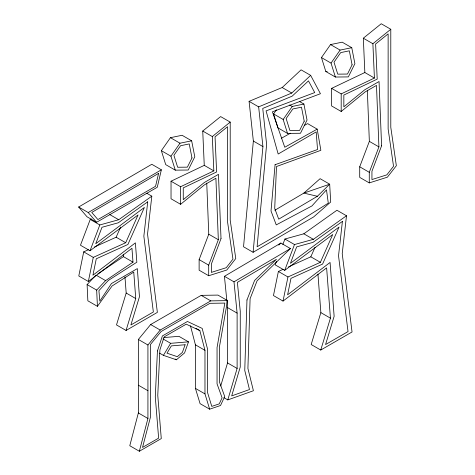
<?xml version="1.0" encoding="UTF-8"?>
<svg xmlns="http://www.w3.org/2000/svg" width="475" height="475" viewBox="0 0 475 475"><rect width="100%" height="100%" fill="white"/><g stroke="black" fill="none" stroke-linecap="round" stroke-linejoin="round"><path stroke-width="0.71" d="M317.371 196.288L303.852 193.105L329.68 184.199L317.371 196.288L278.73 219.147L274.716 208.489L276.48 166.535L320.868 150.314L317.187 129.135L284.768 147.256L272.407 111.821L320.441 93.723L310.656 75.371L301.085 69.843L282.192 87.525L249.084 101.341L253.359 141.045L243.533 246.768L253.104 252.296L313.613 216.944L330.695 202.035L329.68 184.199L320.114 178.677L303.852 193.105L274.835 210.265M253.104 252.296L262.93 146.567L258.649 106.869L249.084 101.341M146.716 193.224L151.816 196.169L147.541 234.05L157.368 312.384L126.065 330.452L116.5 324.93L126.184 293.039L124.961 276.854M282.863 244.459L284.923 239.026L303.822 233.801L336.929 210.241L346.495 215.763L342.22 253.644L352.046 331.972L320.744 350.045L311.178 344.517L320.863 312.633L317.953 274.176M209.653 409.177L204.974 393.894L204.974 350.336L199.844 330.576L186.224 324.176L164.19 336.894L159.909 349.891L157.771 395.396L161.274 438.591L139.347 451.25L129.782 445.728L138.362 412.953L138.362 339.465L150.652 324.538L201.192 295.355L217.96 295.094L227.525 300.616L219.533 346.328L219.533 382.191L224.723 396.548L220.519 405.513L209.653 409.177L200.088 403.655L195.409 388.372L195.409 344.814L190.457 325.761M88.439 249.725L83.713 251.863L78.785 275.963L88.35 281.491L131.949 248.277L133 262.152L105.587 280.624L96.674 290.1L97.423 306.333L87.851 300.806L87.103 284.578L96.021 275.102L105.587 280.624M88.35 281.491L93.278 257.385L125.703 242.731L138.065 214.938L90.03 250.764L80.465 245.237L90.244 219.432L91.645 219.046M283.118 269.319L278.392 271.457L273.463 295.557L283.029 301.079L326.628 267.87L330.428 318.155L320.744 350.045M283.029 301.079L287.957 276.978L320.382 262.325L332.743 234.525L284.709 270.352L275.144 264.83L276.426 261.434M161.357 169.812L157.261 187.269L96.585 222.3L87.014 216.778L78.654 207.011L151.792 164.285L161.357 169.812L88.219 212.539L78.654 207.011M139.347 451.25L147.927 418.475L147.927 344.992L160.223 330.06L210.763 300.883L227.525 300.616M220.703 385.991L227.543 362.924L227.543 307.604L224.426 276.313L280.873 243.046L290.445 248.567L257.058 280.868L250.099 298.68L247.908 368.452L253.412 390.741L227.786 399.908L223.957 397.7M227.786 399.908L237.114 368.446L237.114 313.126L233.991 281.835L224.426 276.313M126.065 330.452L135.749 298.561L133.748 272.074L112.1 285.986L97.423 306.333M163.928 337.559L178.921 336.324L188.492 341.846L184.573 352.931L176.391 359.783L163.412 355.359L159.582 353.151M90.03 250.764L99.815 224.96L118.708 219.735L151.816 196.169M230.209 122.105L212.307 136.557L213.833 170.881L204.262 165.359L202.736 131.035L220.638 116.583L230.209 122.105L230.209 220.139L235.766 258.548L226.812 270.008L208.697 275.738L199.126 270.21L199.126 259.623L208.768 234.205L206.744 183.077M208.697 275.738L208.697 265.145L218.334 239.727L215.899 178.226L204.618 184.739L180.601 204.303L171.036 198.776L171.036 181.207L204.262 165.359M284.709 270.352L294.494 244.548L313.387 239.329L346.495 215.763M390.788 29.272L372.887 43.724L374.413 78.048L364.848 72.527L363.322 38.202L381.223 23.75L390.788 29.272L390.788 127.306L396.346 165.716L387.392 177.175L369.277 182.905L359.712 177.377L359.712 166.79L369.348 141.372L367.329 90.244M369.277 182.905L369.277 172.312L378.919 146.894L376.485 85.393L365.204 91.907L341.187 111.471L331.615 105.943L331.615 88.38L364.848 72.527M94.519 246.976L116.132 237.209L120.656 227.038M288.521 266.873L310.81 256.803L315.032 247.309M163.412 355.359L170.638 343.318L188.492 341.846M161.357 150.682L170.43 137.679L182.091 135.28L191.657 140.808L194.792 156.803L188.231 170.02L175.281 170.151L165.716 164.623L161.357 150.682L170.923 156.204L175.281 170.151M170.923 156.204L179.995 143.207L191.657 140.808M299.434 101.478L303.899 104.055L307.034 120.056L300.473 133.267L287.523 133.404L277.952 127.876L273.594 113.929L276.486 109.796M321.462 57.57L330.535 44.573L342.196 42.174L351.761 47.696L354.896 63.692L348.335 76.908L335.386 77.039L325.82 71.517L321.462 57.57L331.027 63.098L335.386 77.039M287.523 133.404L283.165 119.457L292.238 106.459L303.899 104.055M331.027 63.098L340.1 50.095L351.761 47.696M278.754 245.094L280.873 243.046M258.649 106.869L291.763 93.047L310.656 75.371M97.85 273.867L123.429 256.631L123.263 254.44M233.991 281.835L290.445 248.567M281.556 138.178L290.457 133.208M304.445 125.388L307.622 123.613L317.187 129.135M331.615 88.38L341.187 93.902L374.413 78.048M171.036 181.207L180.601 186.734L213.833 170.881M325.82 71.517L327.257 71.505M363.322 38.202L372.887 43.724M330.535 44.573L340.1 50.095M282.192 87.525L291.763 93.047M369.348 141.372L378.919 146.894M289.685 104.987L292.238 106.459M273.594 113.929L283.165 119.457M359.712 166.79L369.277 172.312M253.359 141.045L262.93 146.567M202.736 131.035L212.307 136.557M170.43 137.679L179.995 143.207M303.822 233.801L313.387 239.329M284.923 239.026L294.494 244.548M310.81 256.803L320.382 262.325M278.392 271.457L287.957 276.978M208.768 234.205L218.334 239.727M320.863 312.633L330.428 318.155M199.126 259.623L208.697 265.145M109.778 214.581L118.708 219.735M90.244 219.432L99.815 224.96M116.132 237.209L125.703 242.731M227.543 307.604L237.114 313.126M201.192 295.355L210.763 300.883M123.429 256.631L133 262.152M83.713 251.863L93.278 257.385M196.015 328.367L199.844 330.576M126.184 293.039L135.749 298.561M227.543 362.924L237.114 368.446M195.409 344.814L204.974 350.336M87.103 284.578L96.674 290.1M150.652 324.538L160.223 330.06M162.984 338.901L170.638 343.318M175.115 359.047L176.391 359.783M138.362 339.465L147.927 344.992M195.409 388.372L204.974 393.894M138.362 385.189L147.927 390.711M138.362 412.953L147.927 418.475M88.219 212.539L96.585 222.3M341.187 93.902L341.187 111.471M180.601 186.734L180.601 204.303M246.97 299.968L244.756 370.452L249.476 389.548L231.681 395.912L240.255 366.985L240.255 311.214L237.375 282.352L276.426 259.338L254.594 280.464L246.97 299.968M157.439 350.966L155.283 396.851L158.632 438.134L142.518 447.438L150.415 417.282L150.415 344.512L161.09 331.538L209.974 303.317L224.835 303.08L217.051 347.611L217.051 383.853L222.092 397.812L219.254 403.869L211.785 406.392L207.456 392.261L207.456 348.727L202.178 328.403L187.453 321.48L162.385 335.956L157.439 350.966M275.084 164.712L271.011 210.977L276.248 224.889L311.921 205.954L326.479 189.84L328.29 203.152L279.591 233.777L257.112 246.757L266.623 144.43L262.746 108.437L292.161 96.158L308.483 80.881L314.717 92.577L266.083 110.895L278.172 154.019L316.16 131.913L317.543 149.524L275.084 164.712M147.725 201.833L143.848 236.176L153.36 311.992L130.88 324.971L139.46 296.709L137.334 268.607L111.459 283.545L99.821 301.108L98.907 290.652L108.347 280.428L136.847 262.218L135.387 242.868L92.928 275.209L96.288 258.774L127.912 244.477L144.388 207.444L95.754 243.717L101.988 227.282L118.311 222.769L147.725 201.833M342.404 221.427L338.527 255.77L348.038 331.58L325.559 344.559L334.139 316.303L330.066 262.461L287.607 294.803L290.967 278.362L322.59 264.07L339.067 227.038L290.433 263.31L296.667 246.875L312.989 242.363L342.404 221.427M158.585 173.393L155.557 186.289L97.903 219.575L91.776 212.42L158.585 173.393M185.102 344.755L182.394 352.408L177.288 356.683L166.992 353.174L171.362 345.889L185.102 344.755M221.012 238.646L211.351 264.112L211.351 272.401L226.248 267.692L232.946 259.113L227.549 221.819L227.549 126.724L215.044 136.824L216.606 171.974L183.261 187.88L183.261 199.66L204.274 182.537L218.464 174.349L221.012 238.646M381.591 145.813L371.937 171.285L371.937 179.568L386.828 174.859L393.532 166.28L388.134 128.986L388.134 33.891L375.624 43.991L377.192 79.141L343.841 95.048L343.841 106.827L364.859 89.71L379.05 81.516L381.591 145.813M191.977 157.908L187.382 167.152L177.644 167.253L173.903 155.283L180.583 145.712L189.234 143.931L191.977 157.908M304.214 121.161L299.624 130.405L289.887 130.506L286.146 118.536L292.826 108.965L301.477 107.184L304.214 121.161M352.082 64.802L347.486 74.047L337.749 74.147L334.008 62.172L340.688 52.606L349.339 50.825L352.082 64.802"/></g></svg>
